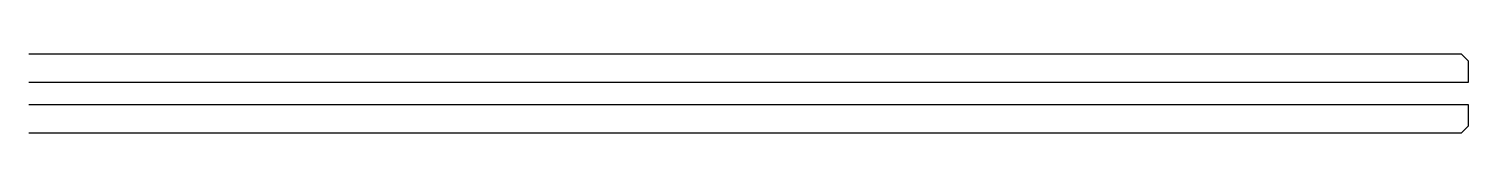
# Model space of a CAD drawing. Header units: millimetres. Extents: x 0 to 100, y 0 to 6.
import ezdxf

# ---------------------------------------------------------------- set-up
doc = ezdxf.new("R2010")
doc.units = ezdxf.units.MM
doc.header["$MEASUREMENT"] = 0

msp = doc.modelspace()

# ---------------------------------------------------------------- linework, layer by layer
for points in [[(0, 5.52), (99.5, 5.52), (100, 5.02), (100, 3.52), (0, 3.52)], [(0, 2), (100, 2), (100, 0.5), (99.5, 0), (0, 0)]]:
    msp.add_lwpolyline(points)

doc.saveas('drawing.dxf')
